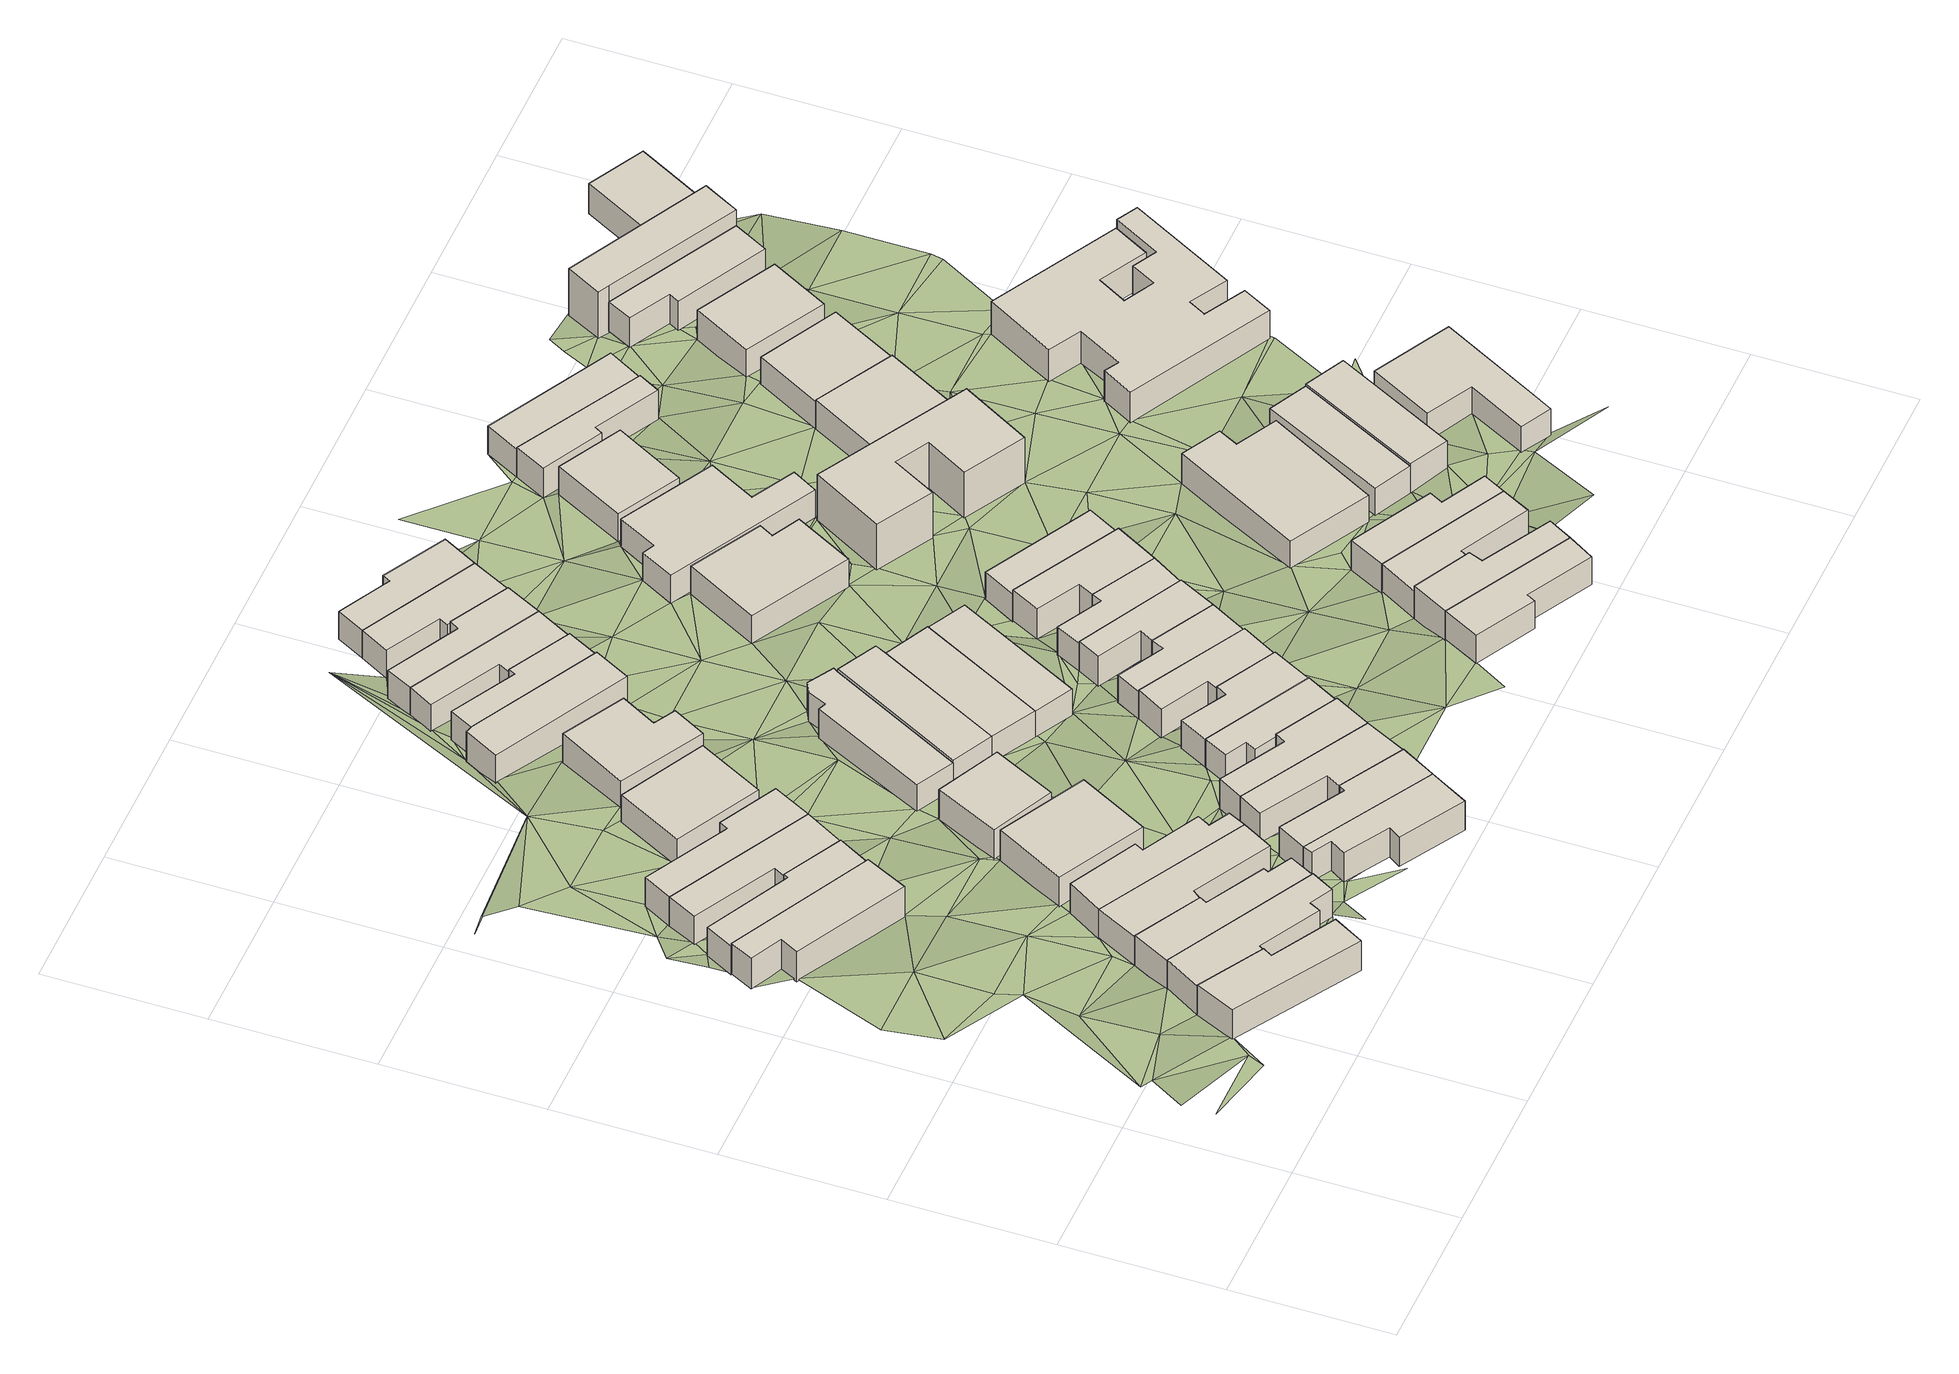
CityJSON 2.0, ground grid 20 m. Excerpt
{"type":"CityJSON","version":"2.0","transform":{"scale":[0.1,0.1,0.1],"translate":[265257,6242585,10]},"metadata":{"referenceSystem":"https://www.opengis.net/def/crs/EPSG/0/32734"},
"CityObjects":{
"building1":{"type":"Building","attributes":{"address":"41 Addison Road Salt River Cape Town","building":"house","building:levels":"1","footprint":{"type":"Polygon"},"plus_code":"C8XXXWXX+XGV","ground_height":15.23,"building_height":4.1,"roof_height":19.33},"geometry":[{"type":"Solid","lod":"1","boundaries":[[[[0,1,2,3,4,5]],[[1,6,7,3,2]],[[6,8,9,7]],[[8,10,11,9]],[[10,12,13,11]],[[12,0,5,4,13]],[[4,3,7,9,11,13]],[[12,10,8,6,1,0]]]]}]},
"building2":{"type":"Building","attributes":{"address":"Addison Road Salt River Cape Town","building":"house","building:levels":"1","footprint":{"type":"Polygon"},"plus_code":"C8XHX7XR+XVW","ground_height":14.12,"building_height":4.1,"roof_height":18.22},"geometry":[{"type":"Solid","lod":"1","boundaries":[[[[14,15,16,17,18,19]],[[15,20,21,17,16]],[[20,22,23,21]],[[22,24,25,23]],[[24,26,27,25]],[[26,14,19,18,27]],[[18,17,21,23,25,27]],[[26,24,22,20,15,14]]]]}]},
"building3":{"type":"Building","attributes":{"address":"39 Addison Road Salt River Cape Town","building":"house","building:levels":"1","footprint":{"type":"Polygon"},"plus_code":"C9X4X4XQ+XRV","ground_height":14.96,"building_height":4.1,"roof_height":19.06},"geometry":[{"type":"Solid","lod":"1","boundaries":[[[[28,0,29,5,30,31]],[[0,12,32,5,29]],[[12,33,34,32]],[[33,35,36,34]],[[35,37,38,36]],[[37,39,40,38]],[[39,41,42,40]],[[41,28,31,30,42]],[[30,5,32,34,36,38,40,42]],[[41,39,37,35,33,12,0,28]]]]}]},
"building4":{"type":"Building","attributes":{"address":"Addison Road Salt River Cape Town","building":"house","building:levels":"1","footprint":{"type":"Polygon"},"plus_code":"C8XMXGXM+XGR","ground_height":13.63,"building_height":4.1,"roof_height":17.73},"geometry":[{"type":"Solid","lod":"1","boundaries":[[[[43,44,19,16]],[[44,45,46,47,19]],[[45,48,49,50,47,46]],[[48,51,52,50,49]],[[51,53,54,52]],[[53,43,16,54]],[[16,19,47,50,52,54]],[[53,51,48,45,44,43]]]]}]},
"building5":{"type":"Building","attributes":{"address":"37 Addison Road Salt River Cape Town","building":"house","building:levels":"1","footprint":{"type":"Polygon"},"plus_code":"C9X6XXX6+X3V","ground_height":14.85,"building_height":4.1,"roof_height":18.95},"geometry":[{"type":"Solid","lod":"1","boundaries":[[[[55,56,57,31,58,59]],[[56,60,61,31,57]],[[60,62,63,61]],[[62,64,65,63]],[[64,66,67,65]],[[66,68,69,67]],[[68,70,71,69]],[[70,55,59,58,71]],[[58,31,61,63,65,67,69,71]],[[70,68,66,64,62,60,56,55]]]]}]},
"building6":{"type":"Building","attributes":{"address":"48 Addison Road Salt River Cape Town","building":"house","building:levels":"1","footprint":{"type":"Polygon"},"plus_code":"C8XPXGX2+XRW","ground_height":13.37,"building_height":4.1,"roof_height":17.47},"geometry":[{"type":"Solid","lod":"1","boundaries":[[[[72,73,74,46]],[[73,75,76,74]],[[75,77,78,76]],[[77,79,80,78]],[[79,81,49,80]],[[81,72,46,49]],[[46,74,76,78,80,49]],[[81,79,77,75,73,72]]]]}]},
"building7":{"type":"Building","attributes":{"address":"35 Addison Road Salt River Cape Town","building":"house","building:levels":"1","footprint":{"type":"Polygon"},"plus_code":"C9X9X8X8+X4R","ground_height":14.6,"building_height":4.1,"roof_height":18.7},"geometry":[{"type":"Solid","lod":"1","boundaries":[[[[82,55,59,83]],[[55,70,84,59]],[[70,85,86,84]],[[85,87,88,86]],[[87,89,90,88]],[[89,82,83,90]],[[83,59,84,86,88,90]],[[89,87,85,70,55,82]]]]}]},
"building8":{"type":"Building","attributes":{"address":"46 Addison Road Salt River Cape Town","building":"house","building:levels":"1","footprint":{"type":"Polygon"},"plus_code":"C8XWXVXW+XXV","ground_height":13.37,"building_height":4.1,"roof_height":17.47},"geometry":[{"type":"Solid","lod":"1","boundaries":[[[[73,91,92,74]],[[91,93,94,92]],[[93,95,96,94]],[[95,97,98,96]],[[97,75,76,98]],[[75,73,74,76]],[[74,92,94,96,98,76]],[[75,97,95,93,91,73]]]]}]},
"building9":{"type":"Building","attributes":{"address":"33 Addison Road Salt River Cape Town","building":"house","building:levels":"1","footprint":{"type":"Polygon"},"plus_code":"C9XGXGXX+XHX","ground_height":14.6,"building_height":4.1,"roof_height":18.7},"geometry":[{"type":"Solid","lod":"1","boundaries":[[[[99,100,101,90]],[[100,102,103,101]],[[102,104,105,103]],[[104,106,107,105]],[[106,108,109,107]],[[108,110,111,109]],[[110,112,83,111]],[[112,99,90,83]],[[90,101,103,105,107,109,111,83]],[[112,110,108,106,104,102,100,99]]]]}]},
"building10":{"type":"Building","attributes":{"address":"31 Addison Road Salt River Cape Town","building":"house","building:levels":"1","footprint":{"type":"Polygon"},"plus_code":"C9XJX4XR+X4X","ground_height":14.17,"building_height":4.1,"roof_height":18.27},"geometry":[{"type":"Solid","lod":"1","boundaries":[[[[113,114,115,116]],[[114,117,118,115]],[[117,119,120,118]],[[119,113,116,120]],[[116,115,118,120]],[[119,117,114,113]]]]}]},
"building11":{"type":"Building","attributes":{"address":"44 Burns Road Salt River Cape Town","building":"house","building:levels":"1","footprint":{"type":"Polygon"},"plus_code":"CCX7X2XQ+XWV","ground_height":14.95,"building_height":4.1,"roof_height":19.05},"geometry":[{"type":"Solid","lod":"1","boundaries":[[[[121,122,123,124]],[[122,125,126,123]],[[125,127,128,126]],[[127,129,130,128]],[[129,131,132,130]],[[131,133,134,132]],[[133,135,136,134]],[[135,121,124,136]],[[124,123,126,128,130,132,134,136]],[[135,133,131,129,127,125,122,121]]]]}]},
"building12":{"type":"Building","attributes":{"address":"44 Addison Road Salt River Cape Town","building":"house","building:levels":"1","footprint":{"type":"Polygon"},"plus_code":"C9X5XRXC+XQR","ground_height":12.77,"building_height":4.1,"roof_height":16.87},"geometry":[{"type":"Solid","lod":"1","boundaries":[[[[137,138,139,140]],[[138,141,142,139]],[[141,143,144,142]],[[143,137,140,144]],[[140,139,142,144]],[[143,141,138,137]]]]}]},
"building13":{"type":"Building","attributes":{"address":"29 Addison Road Salt River Cape Town","building":"house","building:levels":"1","footprint":{"type":"Polygon"},"plus_code":"C9XQX6XF+X7V","ground_height":13.67,"building_height":4.1,"roof_height":17.77},"geometry":[{"type":"Solid","lod":"1","boundaries":[[[[145,146,147,148]],[[146,149,150,147]],[[149,151,152,150]],[[151,145,148,152]],[[148,147,150,152]],[[151,149,146,145]]]]}]},
"building14":{"type":"Building","attributes":{"address":"42 Burns Road Salt River Cape Town","building":"house","building:levels":"1","footprint":{"type":"Polygon"},"plus_code":"CCXCX2XW+X4X","ground_height":14.95,"building_height":4.1,"roof_height":19.05},"geometry":[{"type":"Solid","lod":"1","boundaries":[[[[122,153,154,123]],[[153,155,156,157,154]],[[155,158,159,160,157,156]],[[158,161,162,160,159]],[[161,125,126,162]],[[125,122,123,126]],[[123,154,157,160,162,126]],[[125,161,158,155,153,122]]]]}]},
"building15":{"type":"Building","attributes":{"address":"40 Burns Road Salt River Cape Town","building":"house","building:levels":"1","footprint":{"type":"Polygon"},"plus_code":"CCXFX2XF+XQX","ground_height":14.78,"building_height":4.1,"roof_height":18.88},"geometry":[{"type":"Solid","lod":"1","boundaries":[[[[163,164,165,166]],[[164,167,168,165]],[[167,169,170,168]],[[169,171,172,170]],[[171,173,156,172]],[[173,163,166,156]],[[166,165,168,170,172,156]],[[173,171,169,167,164,163]]]]}]},
"building16":{"type":"Building","attributes":{"address":"42 Addison Road Salt River Cape Town","building":"house","building:levels":"1","footprint":{"type":"Polygon"},"plus_code":"C9XFX4XX+XJW","ground_height":12.63,"building_height":4.1,"roof_height":16.73},"geometry":[{"type":"Solid","lod":"1","boundaries":[[[[174,175,176,177]],[[175,178,179,176]],[[178,180,181,179]],[[180,182,183,181]],[[182,184,185,183]],[[184,174,177,185]],[[177,176,179,181,183,185]],[[184,182,180,178,175,174]]]]}]},
"building17":{"type":"Building","attributes":{"address":"38 Burns Road Salt River Cape Town","building":"house","building:levels":"1","footprint":{"type":"Polygon"},"plus_code":"CCXMXCXJ+X4R","ground_height":14.78,"building_height":4.1,"roof_height":18.88},"geometry":[{"type":"Solid","lod":"1","boundaries":[[[[164,186,187,165]],[[186,188,189,190,187]],[[188,191,192,193,190,189]],[[191,194,195,193,192]],[[194,167,168,195]],[[167,164,165,168]],[[165,187,190,193,195,168]],[[167,194,191,188,186,164]]]]}]},
"building18":{"type":"Building","attributes":{"address":"2 Pope Street Salt River Cape Town","building":"house","building:levels":"1","footprint":{"type":"Polygon"},"plus_code":"CCX2XHX9+XQR","ground_height":12.83,"building_height":4.1,"roof_height":16.93},"geometry":[{"type":"Solid","lod":"1","boundaries":[[[[196,197,198,199]],[[197,200,201,198]],[[200,202,203,201]],[[202,204,205,203]],[[204,206,207,205]],[[206,208,209,207]],[[208,210,211,209]],[[210,196,199,211]],[[199,198,201,203,205,207,209,211]],[[210,208,206,204,202,200,197,196]]]]}]},
"building19":{"type":"Building","attributes":{"address":"40 Addison Road Salt River Cape Town","building":"house","building:levels":"1","footprint":{"type":"Polygon"},"plus_code":"C9XHXGXJ+X8W","ground_height":12.63,"building_height":4.1,"roof_height":16.73},"geometry":[{"type":"Solid","lod":"1","boundaries":[[[[212,213,214,215,216,217]],[[213,218,219,215,214]],[[218,220,221,219]],[[220,222,223,221]],[[222,212,217,216,223]],[[216,215,219,221,223]],[[222,220,218,213,212]]]]}]},
"building20":{"type":"Building","attributes":{"address":"36 Burns Road Salt River Cape Town","building":"house","building:levels":"1","footprint":{"type":"Polygon"},"plus_code":"CCXVX9XH+X7W","ground_height":14.43,"building_height":4.1,"roof_height":18.53},"geometry":[{"type":"Solid","lod":"1","boundaries":[[[[224,225,226,227]],[[225,228,229,230,226]],[[228,231,232,233,230,229]],[[231,234,235,233,232]],[[234,236,237,235]],[[236,238,189,237]],[[238,224,227,189]],[[227,226,230,233,235,237,189]],[[238,236,234,231,228,225,224]]]]}]},
"building21":{"type":"Building","attributes":{"address":"4 Pope Street Salt River Cape Town","building":"house","building:levels":"1","footprint":{"type":"Polygon"},"plus_code":"CCX7X7X2+XXR","ground_height":13.22,"building_height":4.1,"roof_height":17.32},"geometry":[{"type":"Solid","lod":"1","boundaries":[[[[239,240,199,241,242,198]],[[240,243,244,241,199]],[[243,245,246,244]],[[245,247,248,246]],[[247,239,198,242,248]],[[242,241,244,246,248]],[[247,245,243,240,239]]]]}]},
"building22":{"type":"Building","attributes":{"address":"38 Addison Road Salt River Cape Town","building":"house","building:levels":"1","footprint":{"type":"Polygon"},"plus_code":"C9XQXFX2+X2V","ground_height":12.19,"building_height":4.1,"roof_height":16.29},"geometry":[{"type":"Solid","lod":"1","boundaries":[[[[249,250,251,217]],[[250,252,253,254,251]],[[252,255,256,257,254,253]],[[255,258,259,257,256]],[[258,260,214,259]],[[260,249,217,214]],[[217,251,254,257,259,214]],[[260,258,255,252,250,249]]]]}]},
"building23":{"type":"Building","attributes":{"address":"34 Burns Road Salt River Cape Town","building":"house","building:levels":"1","footprint":{"type":"Polygon"},"plus_code":"CCXWXFXW+X6X","ground_height":14.35,"building_height":4.1,"roof_height":18.45},"geometry":[{"type":"Solid","lod":"1","boundaries":[[[[261,262,263,264]],[[262,265,266,267,263]],[[265,268,269,270,267,266]],[[268,271,272,270,269]],[[271,273,229,272]],[[273,261,264,229]],[[264,263,267,270,272,229]],[[273,271,268,265,262,261]]]]}]},
"building24":{"type":"Building","attributes":{"address":"6 Pope Street Salt River Cape Town","building":"house","building:levels":"1","footprint":{"type":"Polygon"},"plus_code":"CCXGXHXW+X3R","ground_height":13.22,"building_height":4.1,"roof_height":17.32},"geometry":[{"type":"Solid","lod":"1","boundaries":[[[[274,275,244,246]],[[275,276,277,278,244]],[[276,279,280,281,278,277]],[[279,274,246,281,280]],[[246,244,278,281]],[[279,276,275,274]]]]}]},
"building25":{"type":"Building","attributes":{"address":"36 Addison Road Salt River Cape Town","building":"house","building:levels":"1","footprint":{"type":"Polygon"},"plus_code":"C9XQXPXM+X4X","ground_height":11.83,"building_height":4.1,"roof_height":15.93},"geometry":[{"type":"Solid","lod":"1","boundaries":[[[[250,282,283,284]],[[282,285,286,283]],[[285,287,288,286]],[[287,289,290,288]],[[289,252,253,290]],[[252,250,284,253]],[[284,283,286,288,290,253]],[[252,289,287,285,282,250]]]]}]},
"building26":{"type":"Building","attributes":{"address":"32 Burns Road Salt River Cape Town","building":"house","building:levels":"1","footprint":{"type":"Polygon"},"plus_code":"CFX2XMXF+XFR","ground_height":14.01,"building_height":4.1,"roof_height":18.11},"geometry":[{"type":"Solid","lod":"1","boundaries":[[[[262,291,292,293]],[[291,294,295,296,292]],[[294,297,298,299,296,295]],[[297,300,301,299,298]],[[300,265,266,301]],[[265,262,293,266]],[[293,292,296,299,301,266]],[[265,300,297,294,291,262]]]]}]},
"building27":{"type":"Building","attributes":{"address":"34 Addison Road Salt River Cape Town","building":"house","building:levels":"1","footprint":{"type":"Polygon"},"plus_code":"CCX2X5X8+XFX","ground_height":11.83,"building_height":4.1,"roof_height":15.93},"geometry":[{"type":"Solid","lod":"1","boundaries":[[[[302,303,304,283]],[[303,305,306,307,304]],[[305,308,309,310,307,306]],[[308,311,312,310,309]],[[311,313,286,312]],[[313,302,283,286]],[[283,304,307,310,312,286]],[[313,311,308,305,303,302]]]]}]},
"building28":{"type":"Building","attributes":{"address":"8 Pope Street Salt River Cape Town","building":"house","building:levels":"1","footprint":{"type":"Polygon"},"plus_code":"CCXQXQX7+XJX","ground_height":13.13,"building_height":4.1,"roof_height":17.23},"geometry":[{"type":"Solid","lod":"1","boundaries":[[[[276,314,315,277]],[[314,316,317,315]],[[316,279,280,317]],[[279,276,277,280]],[[277,315,317,280]],[[279,316,314,276]]]]}]},
"building29":{"type":"Building","attributes":{"address":"30 Burns Road Salt River Cape Town","building":"house","building:levels":"1","footprint":{"type":"Polygon"},"plus_code":"CFX5XJXM+XQX","ground_height":13.68,"building_height":4.1,"roof_height":17.78},"geometry":[{"type":"Solid","lod":"1","boundaries":[[[[318,319,320,321]],[[319,322,323,320]],[[322,324,325,323]],[[324,326,327,325]],[[326,328,295,327]],[[328,318,321,295]],[[321,320,323,325,327,295]],[[328,326,324,322,319,318]]]]}]},
"building30":{"type":"Building","attributes":{"address":"32 Addison Road Salt River Cape Town","building":"house","building:levels":"1","footprint":{"type":"Polygon"},"plus_code":"CCX3XWXQ+X7W","ground_height":11.64,"building_height":4.1,"roof_height":15.74},"geometry":[{"type":"Solid","lod":"1","boundaries":[[[[329,330,331,332]],[[330,333,334,331]],[[333,335,336,334]],[[335,337,338,336]],[[337,339,340,338]],[[339,341,306,340]],[[341,329,332,306]],[[332,331,334,336,338,340,306]],[[341,339,337,335,333,330,329]]]]}]},
"building31":{"type":"Building","attributes":{"address":"Burns Road Salt River Cape Town","building":"house","building:levels":"1","footprint":{"type":"Polygon"},"plus_code":"CFXCXJXX+X7W","ground_height":13.68,"building_height":4.1,"roof_height":17.78},"geometry":[{"type":"Solid","lod":"1","boundaries":[[[[342,343,344,320]],[[343,345,346,347,344]],[[345,348,349,350,347,346]],[[348,351,352,350,349]],[[351,353,323,352]],[[353,342,320,323]],[[320,344,347,350,352,323]],[[353,351,348,345,343,342]]]]}]},
"building32":{"type":"Building","attributes":{"address":"30 Addison Road Salt River Cape Town","building":"house","building:levels":"1","footprint":{"type":"Polygon"},"plus_code":"CCX6XHXJ+XCW","ground_height":11.64,"building_height":4.1,"roof_height":15.74},"geometry":[{"type":"Solid","lod":"1","boundaries":[[[[330,354,355,331]],[[354,356,357,355]],[[356,358,359,357]],[[358,360,361,359]],[[360,333,334,361]],[[333,330,331,334]],[[331,355,357,359,361,334]],[[333,360,358,356,354,330]]]]}]},
"building33":{"type":"Building","attributes":{"address":"Burns Road Salt River Cape Town","building":"house","building:levels":"1","footprint":{"type":"Polygon"},"plus_code":"CFXCXMXM+XVX","ground_height":13.44,"building_height":4.1,"roof_height":17.54},"geometry":[{"type":"Solid","lod":"1","boundaries":[[[[362,363,364,365]],[[363,366,367,364]],[[366,368,369,367]],[[368,370,371,369]],[[370,372,346,371]],[[372,362,365,346]],[[365,364,367,369,371,346]],[[372,370,368,366,363,362]]]]}]},
"building34":{"type":"Building","attributes":{"address":"27 Addison Road Salt River Cape Town","building":"house","building:levels":"1","footprint":{"type":"Polygon"},"plus_code":"CFX2XPXJ+XPV","ground_height":12.27,"building_height":4.1,"roof_height":16.37},"geometry":[{"type":"Solid","lod":"1","boundaries":[[[[373,374,375,376]],[[374,377,378,375]],[[377,379,380,378]],[[379,381,382,380]],[[381,383,384,382]],[[383,373,376,384]],[[376,375,378,380,382,384]],[[383,381,379,377,374,373]]]]}]},
"building35":{"type":"Building","attributes":{"address":"43 Burns Road Salt River Cape Town","building":"house","building:levels":"1","footprint":{"type":"Polygon"},"plus_code":"CGX6XCXP+XRV","ground_height":14.75,"building_height":4.1,"roof_height":18.85},"geometry":[{"type":"Solid","lod":"1","boundaries":[[[[385,386,387,388]],[[386,389,390,387]],[[389,391,392,390]],[[391,393,394,392]],[[393,395,396,394]],[[395,385,388,396]],[[388,387,390,392,394,396]],[[395,393,391,389,386,385]]]]}]},
"building36":{"type":"Building","attributes":{"address":"Burns Road Salt River Cape Town","building":"house","building:levels":"1","footprint":{"type":"Polygon"},"plus_code":"CFXHX5XW+X2V","ground_height":13.44,"building_height":4.1,"roof_height":17.54},"geometry":[{"type":"Solid","lod":"1","boundaries":[[[[397,398,399,364]],[[398,400,401,402,399]],[[400,403,404,405,402,401]],[[403,406,407,405,404]],[[406,408,367,407]],[[408,397,364,367]],[[364,399,402,405,407,367]],[[408,406,403,400,398,397]]]]}]},
"building37":{"type":"Building","attributes":{"address":"41 Burns Road Salt River Cape Town","building":"house","building:levels":"1","footprint":{"type":"Polygon"},"plus_code":"CGXCX8XF+XRX","ground_height":14.75,"building_height":4.1,"roof_height":18.85},"geometry":[{"type":"Solid","lod":"1","boundaries":[[[[409,410,394,396]],[[410,411,412,394]],[[411,413,414,412]],[[413,415,416,417,414]],[[415,418,419,420,417,416]],[[418,409,396,420,419]],[[396,394,412,414,417,420]],[[418,415,413,411,410,409]]]]}]},
"building38":{"type":"Building","attributes":{"address":"22 Burns Road Salt River Cape Town","building":"house","building:levels":"1","footprint":{"type":"Polygon"},"plus_code":"CFXMXXXC+XFV","ground_height":12.69,"building_height":4.1,"roof_height":16.79},"geometry":[{"type":"Solid","lod":"1","boundaries":[[[[421,422,423,424]],[[422,425,426,423]],[[425,427,401,426]],[[427,421,424,401]],[[424,423,426,401]],[[427,425,422,421]]]]}]},
"building39":{"type":"Building","attributes":{"address":"25 Addison Road Salt River Cape Town","building":"house","building:levels":"1","footprint":{"type":"Polygon"},"plus_code":"CFX7XGXV+XGR","ground_height":12.27,"building_height":4.1,"roof_height":16.37},"geometry":[{"type":"Solid","lod":"1","boundaries":[[[[428,429,430,431]],[[429,432,433,430]],[[432,434,435,433]],[[434,436,437,435]],[[436,438,439,437]],[[438,440,441,439]],[[440,442,443,441]],[[442,428,431,443]],[[431,430,433,435,437,439,441,443]],[[442,440,438,436,434,432,429,428]]]]}]},
"building40":{"type":"Building","attributes":{"address":"39 Burns Road Salt River Cape Town","building":"house","building:levels":"1","footprint":{"type":"Polygon"},"plus_code":"CGXFXHXW+X2W","ground_height":14.01,"building_height":4.1,"roof_height":18.11},"geometry":[{"type":"Solid","lod":"1","boundaries":[[[[418,415,416,419]],[[415,444,445,416]],[[444,446,447,445]],[[446,448,449,447]],[[448,450,451,449]],[[450,418,419,451]],[[419,416,445,447,449,451]],[[450,448,446,444,415,418]]]]}]},
"building41":{"type":"Building","attributes":{"address":"37 Burns Road Salt River Cape Town","building":"house","building:levels":"1","footprint":{"type":"Polygon"},"plus_code":"CGXHXMX2+X4W","ground_height":14.01,"building_height":4.1,"roof_height":18.11},"geometry":[{"type":"Solid","lod":"1","boundaries":[[[[452,453,449,451]],[[453,454,455,449]],[[454,456,457,455]],[[456,458,459,457]],[[458,460,461,459]],[[460,452,451,461]],[[451,449,455,457,459,461]],[[460,458,456,454,453,452]]]]}]},
"building42":{"type":"Building","attributes":{"address":"23 Addison Road Salt River Cape Town","building":"house","building:levels":"1","footprint":{"type":"Polygon"},"plus_code":"CFXFXQXM+XGW","ground_height":11.67,"building_height":4.1,"roof_height":15.77},"geometry":[{"type":"Solid","lod":"1","boundaries":[[[[462,463,464,465]],[[463,466,467,464]],[[466,468,469,467]],[[468,462,465,469]],[[465,464,467,469]],[[468,466,463,462]]]]}]},
"building43":{"type":"Building","attributes":{"address":"3 Pope Street Salt River Cape Town","building":"house","building:levels":"2","footprint":{"type":"Polygon"},"plus_code":"CGX9XCXM+XQW","ground_height":12.18,"building_height":6.9,"roof_height":19.08},"geometry":[{"type":"Solid","lod":"1","boundaries":[[[[470,471,472,473]],[[471,474,475,472]],[[474,476,477,475]],[[476,478,479,477]],[[478,480,481,479]],[[480,482,483,481]],[[482,484,485,483]],[[484,470,473,485]],[[473,472,475,477,479,481,483,485]],[[484,482,480,478,476,474,471,470]]]]}]},
"building44":{"type":"Building","attributes":{"address":"12 Pope Street Salt River Cape Town","building":"house","building:levels":"1","footprint":{"type":"Polygon"},"plus_code":"CGXMX7X4+XGR","ground_height":13.19,"building_height":4.1,"roof_height":17.29},"geometry":[{"type":"Solid","lod":"1","boundaries":[[[[486,487,488,489]],[[487,490,491,488]],[[490,492,493,491]],[[492,494,495,493]],[[494,496,497,495]],[[496,486,489,497]],[[489,488,491,493,495,497]],[[496,494,492,490,487,486]]]]}]},
"building45":{"type":"Building","attributes":{"address":"21 Addison Road Salt River Cape Town","building":"house","building:levels":"1","footprint":{"type":"Polygon"},"plus_code":"CFXPXPX5+XXR","ground_height":11.73,"building_height":4.1,"roof_height":15.83},"geometry":[{"type":"Solid","lod":"1","boundaries":[[[[498,499,500,501,502,503]],[[499,504,505,501,500]],[[504,506,507,505]],[[506,508,509,507]],[[508,510,511,509]],[[510,498,503,502,511]],[[502,501,505,507,509,511]],[[510,508,506,504,499,498]]]]}]},
"building46":{"type":"Building","attributes":{"address":"14 Pope Street Salt River Cape Town","building":"house","building:levels":"1","footprint":{"type":"Polygon"},"plus_code":"CHX3XWX8+X7R","ground_height":13.27,"building_height":4.1,"roof_height":17.37},"geometry":[{"type":"Solid","lod":"1","boundaries":[[[[512,513,514,515]],[[513,516,517,514]],[[516,518,519,517]],[[518,512,515,519]],[[515,514,517,519]],[[518,516,513,512]]]]}]},
"building47":{"type":"Building","attributes":{"address":"19 Addison Road Salt River Cape Town","building":"house","building:levels":"1","footprint":{"type":"Polygon"},"plus_code":"CFXWXCX3+X9X","ground_height":11.41,"building_height":4.1,"roof_height":15.51},"geometry":[{"type":"Solid","lod":"1","boundaries":[[[[499,498,503,500]],[[498,520,521,503]],[[520,522,523,521]],[[522,499,500,523]],[[500,503,521,523]],[[522,520,498,499]]]]}]},
"building48":{"type":"Building","attributes":{"address":"Burns Road Salt River Cape Town","building":"house","building:levels":"1","footprint":{"type":"Polygon"},"plus_code":"CGXGX8X8+X9R","ground_height":12.18,"building_height":4.1,"roof_height":16.28},"geometry":[{"type":"Solid","lod":"1","boundaries":[[[[524,525,526,527,528,529]],[[525,530,531,527,526]],[[530,532,533,531]],[[532,524,529,528,533]],[[528,527,531,533]],[[532,530,525,524]]]]}]},
"building49":{"type":"Building","attributes":{"address":"16 Pope Street Salt River Cape Town","building":"house","building:levels":"1","footprint":{"type":"Polygon"},"plus_code":"CHX8XQX5+X4R","ground_height":13.56,"building_height":4.1,"roof_height":17.66},"geometry":[{"type":"Solid","lod":"1","boundaries":[[[[512,518,519,534,535,515]],[[518,536,537,534,519]],[[536,538,539,537]],[[538,512,515,535,539]],[[535,534,537,539]],[[538,536,518,512]]]]}]},
"building50":{"type":"Building","attributes":{"address":"Burns Road Salt River Cape Town","building":"house","building:levels":"1","footprint":{"type":"Polygon"},"plus_code":"CGXPXWX7+XPV","ground_height":11.89,"building_height":4.1,"roof_height":15.99},"geometry":[{"type":"Solid","lod":"1","boundaries":[[[[524,540,541,529]],[[540,542,543,541]],[[542,525,526,543]],[[525,524,529,526]],[[529,541,543,526]],[[525,542,540,524]]]]}]},
"building51":{"type":"Building","attributes":{"address":"18 Pope Street Salt River Cape Town","building":"house","building:levels":"1","footprint":{"type":"Polygon"},"plus_code":"CHXQXXX6+X8R","ground_height":13.41,"building_height":4.1,"roof_height":17.51},"geometry":[{"type":"Solid","lod":"1","boundaries":[[[[544,545,546,547]],[[545,548,549,546]],[[548,550,551,549]],[[550,552,553,551]],[[552,554,555,553]],[[554,556,557,555]],[[556,544,547,557]],[[547,546,549,551,553,555,557]],[[556,554,552,550,548,545,544]]]]}]},
"building52":{"type":"Building","attributes":{"address":"14A Burns Road Salt River Cape Town","building":"house","building:levels":"1","footprint":{"type":"Polygon"},"plus_code":"CGXXXQX2+XHW","ground_height":11.89,"building_height":4.1,"roof_height":15.99},"geometry":[{"type":"Solid","lod":"1","boundaries":[[[[558,559,560,561]],[[559,562,563,560]],[[562,564,565,563]],[[564,558,561,565]],[[561,560,563,565]],[[564,562,559,558]]]]}]},
"building53":{"type":"Building","attributes":{"address":"33A Burns Road Salt River Cape Town","building":"house","building:levels":"1","footprint":{"type":"Polygon"},"plus_code":"CHXHX9X3+X7X","ground_height":12.6,"building_height":4.1,"roof_height":16.7},"geometry":[{"type":"Solid","lod":"1","boundaries":[[[[566,567,568,569]],[[567,570,571,568]],[[570,572,573,571]],[[572,574,575,573]],[[574,576,577,575]],[[576,578,579,577]],[[578,580,581,579]],[[580,582,583,581]],[[582,584,585,583]],[[584,586,587,585]],[[586,588,589,587]],[[588,590,591,589]],[[590,592,593,591]],[[592,594,595,593]],[[594,596,597,595]],[[596,598,599,597]],[[598,600,601,599]],[[600,602,603,601]],[[602,604,605,603]],[[604,566,569,605]],[[569,568,571,573,575,577,579,581,583,585,587,589,591,593,595,597,599,601,603,605]],[[604,602,600,598,596,594,592,590,588,586,584,582,580,578,576,574,572,570,567,566]]]]}]},
"building54":{"type":"Building","attributes":{"address":"14 Burns Road Salt River Cape Town","building":"house","building:levels":"1","footprint":{"type":"Polygon"},"plus_code":"CHX4XGXW+X9X","ground_height":11.46,"building_height":4.1,"roof_height":15.56},"geometry":[{"type":"Solid","lod":"1","boundaries":[[[[606,607,608,609]],[[607,610,611,608]],[[610,612,613,611]],[[612,614,615,613]],[[614,616,617,615]],[[616,606,609,617]],[[609,608,611,613,615,617]],[[616,614,612,610,607,606]]]]}]},
"building55":{"type":"Building","attributes":{"address":"12 Burns Road Salt River Cape Town","building":"house","building:levels":"2","footprint":{"type":"Polygon"},"plus_code":"CHX6X7XX+X3W","ground_height":11.06,"building_height":6.9,"roof_height":17.96},"geometry":[{"type":"Solid","lod":"1","boundaries":[[[[618,619,620,621,622,609]],[[619,623,624,621,620]],[[623,625,626,624]],[[625,627,628,626]],[[627,618,609,622,628]],[[622,621,624,626,628]],[[627,625,623,619,618]]]]}]},
"building56":{"type":"Building","attributes":{"address":"10 Burns Road Salt River Cape Town","building":"house","building:levels":"1","footprint":{"type":"Polygon"},"plus_code":"CHXMX8XG+X3X","ground_height":11.06,"building_height":4.1,"roof_height":15.16},"geometry":[{"type":"Solid","lod":"1","boundaries":[[[[629,630,631,632]],[[630,633,634,631]],[[633,635,636,634]],[[635,629,632,636]],[[632,631,634,636]],[[635,633,630,629]]]]}]},
"terrain1":{"type":"TINRelief","geometry":[{"type":"CompositeSurface","lod":"1","boundaries":[[[637,638,639]],[[639,640,641]],[[642,637,643]],[[637,639,644]],[[639,641,644]],[[643,637,644]],[[643,645,642]],[[645,646,642]],[[0,643,644]],[[647,648,649]],[[650,648,646]],[[645,643,651]],[[643,0,651]],[[649,648,650]],[[652,647,649]],[[653,652,654]],[[655,646,645]],[[55,645,651]],[[656,657,658]],[[55,655,645]],[[659,650,646]],[[656,660,657]],[[659,649,650]],[[656,661,660]],[[652,649,662]],[[659,646,655]],[[660,661,663]],[[664,665,666]],[[656,667,661]],[[664,668,665]],[[655,55,82]],[[663,661,669]],[[664,666,670]],[[649,659,671]],[[82,659,655]],[[51,667,656]],[[649,671,662]],[[663,669,672]],[[661,667,673]],[[674,675,663]],[[659,82,110]],[[674,663,672]],[[670,676,664]],[[667,51,48]],[[659,677,671]],[[673,667,48]],[[664,676,678]],[[659,110,677]],[[679,680,681]],[[682,683,684]],[[685,682,684]],[[679,681,675]],[[676,686,687]],[[672,688,674]],[[689,662,671]],[[676,687,690]],[[691,677,110]],[[677,119,671]],[[662,689,14]],[[675,674,679]],[[692,685,684]],[[672,693,688]],[[684,694,695]],[[690,687,696]],[[671,119,689]],[[695,690,697]],[[690,696,697]],[[696,687,698]],[[674,688,699]],[[684,695,692]],[[677,691,700]],[[687,701,698]],[[695,697,702]],[[14,703,704]],[[705,688,693]],[[692,695,702]],[[697,696,706]],[[689,703,14]],[[700,691,707]],[[679,674,699]],[[698,708,696]],[[709,689,119]],[[702,710,692]],[[703,73,704]],[[711,692,710]],[[688,705,712]],[[692,711,713]],[[688,714,699]],[[700,707,715]],[[715,707,716]],[[689,709,151]],[[709,119,717]],[[718,711,710]],[[713,711,718]],[[703,689,151]],[[716,719,720]],[[73,703,721]],[[713,718,720]],[[705,91,712]],[[699,722,679]],[[722,699,714]],[[73,721,91]],[[723,700,715]],[[724,720,718]],[[725,718,710]],[[119,723,717]],[[715,716,726]],[[727,721,703]],[[726,716,720]],[[151,727,703]],[[725,710,728]],[[720,724,726]],[[137,722,714]],[[729,679,722]],[[730,718,725]],[[731,732,679]],[[733,727,151]],[[729,731,679]],[[712,91,734]],[[715,726,735]],[[91,721,734]],[[717,723,736]],[[723,715,737]],[[734,721,727]],[[151,736,733]],[[722,137,738]],[[737,715,735]],[[726,739,735]],[[740,137,712]],[[739,726,741]],[[734,740,712]],[[741,726,742]],[[733,736,743]],[[723,744,736]],[[745,734,727]],[[732,746,747]],[[679,732,748]],[[749,735,739]],[[750,739,741]],[[744,723,737]],[[751,153,122]],[[738,137,740]],[[222,731,729]],[[735,749,737]],[[752,732,747]],[[188,741,742]],[[736,744,743]],[[738,740,182]],[[737,749,753]],[[153,751,164]],[[734,745,740]],[[754,182,174]],[[744,755,743]],[[729,174,222]],[[753,756,737]],[[732,752,748]],[[740,757,182]],[[289,752,747]],[[174,182,757]],[[204,740,745]],[[758,744,737]],[[737,756,759]],[[204,745,760]],[[747,255,252]],[[740,204,202]],[[757,222,174]],[[755,744,758]],[[761,164,751]],[[756,753,762]],[[763,748,752]],[[759,758,737]],[[289,747,252]],[[762,753,764]],[[757,740,765]],[[766,748,763]],[[202,765,740]],[[164,761,186]],[[767,756,762]],[[758,759,768]],[[757,769,222]],[[748,766,770]],[[202,771,765]],[[766,308,770]],[[772,758,768]],[[225,186,773]],[[769,757,765]],[[186,761,773]],[[222,769,212]],[[247,771,239]],[[774,758,772]],[[765,771,247]],[[775,758,774]],[[308,776,770]],[[772,768,322]],[[262,225,773]],[[770,776,777]],[[322,768,778]],[[779,774,772]],[[780,212,781]],[[247,245,279]],[[769,781,212]],[[776,308,305]],[[761,782,783]],[[765,381,769]],[[773,784,262]],[[775,774,779]],[[785,772,322]],[[758,775,786]],[[787,765,247]],[[761,788,773]],[[279,789,247]],[[780,781,282]],[[291,262,784]],[[761,783,788]],[[765,787,381]],[[247,789,787]],[[790,784,773]],[[791,282,781]],[[789,279,786]],[[769,792,781]],[[793,769,381]],[[775,403,786]],[[282,791,794]],[[790,773,788]],[[775,795,403]],[[796,291,784]],[[775,797,795]],[[769,793,792]],[[400,786,403]],[[781,798,791]],[[784,790,796]],[[291,796,319]],[[799,381,787]],[[789,786,800]],[[789,799,787]],[[795,801,403]],[[781,792,798]],[[802,786,400]],[[790,788,418]],[[794,791,803]],[[789,800,799]],[[800,786,802]],[[794,803,804]],[[343,319,805]],[[805,319,796]],[[803,791,798]],[[790,418,450]],[[450,796,790]],[[793,806,792]],[[343,805,363]],[[807,808,804]],[[809,799,800]],[[810,798,811]],[[804,803,807]],[[812,805,796]],[[450,460,796]],[[810,803,798]],[[813,799,809]],[[814,808,807]],[[815,363,805]],[[800,802,816]],[[813,817,799]],[[796,460,812]],[[792,806,428]],[[815,818,363]],[[809,800,819]],[[803,810,462]],[[820,817,806]],[[422,821,802]],[[822,823,824]],[[816,802,821]],[[809,474,813]],[[819,800,816]],[[460,825,812]],[[805,826,815]],[[817,813,474]],[[803,504,807]],[[822,827,444]],[[826,805,812]],[[828,803,462]],[[817,428,806]],[[810,829,462]],[[826,818,815]],[[827,822,824]],[[474,428,817]],[[830,825,460]],[[825,830,812]],[[504,803,828]],[[807,831,832]],[[826,422,818]],[[816,833,819]],[[810,434,829]],[[807,504,831]],[[830,460,834]],[[835,827,824]],[[422,836,821]],[[824,837,835]],[[838,819,833]],[[816,821,839]],[[429,434,840]],[[812,492,826]],[[827,835,448]],[[448,835,837]],[[474,841,428]],[[429,428,842]],[[422,826,836]],[[833,816,839]],[[834,843,844]],[[833,845,838]],[[846,830,834]],[[821,836,839]],[[831,504,499]],[[842,434,429]],[[828,847,504]],[[844,843,848]],[[841,842,428]],[[434,849,829]],[[837,850,448]],[[834,851,846]],[[844,851,834]],[[434,842,849]],[[826,492,836]],[[499,522,831]],[[829,849,852]],[[847,828,852]],[[853,830,846]],[[474,471,841]],[[844,848,854]],[[851,844,854]],[[848,448,855]],[[847,852,856]],[[448,850,855]],[[841,857,842]],[[858,852,849]],[[849,842,857]],[[856,852,858]],[[839,836,859]],[[492,859,836]],[[848,860,854]],[[490,861,492]],[[853,846,862]],[[863,841,471]],[[849,864,858]],[[863,865,841]],[[858,864,856]],[[848,866,860]],[[866,848,855]],[[490,487,853]],[[861,859,492]],[[867,849,857]],[[861,490,862]],[[868,471,839]],[[864,849,867]],[[868,839,859]],[[865,863,471]],[[853,862,490]],[[869,854,860]],[[854,869,870]],[[522,871,872]],[[859,861,873]],[[855,874,866]],[[860,866,875]],[[862,876,861]],[[875,869,860]],[[865,471,877]],[[538,854,870]],[[878,879,872]],[[861,876,873]],[[880,864,881]],[[882,867,857]],[[867,881,864]],[[877,471,868]],[[859,873,883]],[[884,874,855]],[[870,869,545]],[[883,868,859]],[[871,878,872]],[[512,876,862]],[[881,871,880]],[[524,865,877]],[[867,885,881]],[[867,882,885]],[[545,538,870]],[[883,886,868]],[[878,887,888]],[[886,877,868]],[[887,878,871]],[[538,876,512]],[[889,871,881]],[[871,889,887]],[[885,559,881]],[[890,883,891]],[[873,876,892]],[[886,883,890]],[[893,885,882]],[[894,524,877]],[[559,889,881]],[[538,545,895]],[[896,897,887]],[[596,877,886]],[[887,889,896]],[[898,876,538]],[[897,896,899]],[[540,893,882]],[[596,894,877]],[[896,889,607]],[[559,900,889]],[[901,540,524]],[[892,876,898]],[[902,899,896]],[[889,900,903]],[[901,524,894]],[[559,904,900]],[[901,893,540]],[[559,905,904]],[[894,596,906]],[[904,616,900]],[[894,906,901]],[[893,901,907]],[[893,907,905]],[[905,616,904]],[[908,906,596]],[[909,901,906]],[[905,907,616]],[[910,907,901]],[[902,619,911]],[[901,909,910]],[[912,616,907]],[[912,907,910]],[[606,616,913]],[[914,911,619]],[[913,616,912]],[[619,606,913]],[[914,619,913]]]}]}
},
"vertices":[
[158,173,48],[135,123,48],[135,123,91],[135,123,93],[158,173,93],[158,173,91],[289,30,48],[289,30,93],[311,69,48],[311,69,93],[232,114,48],[232,114,93],[239,126,48],[239,126,93],
[226,587,36],[47,679,36],[47,679,77],[47,679,82],[226,587,82],[226,587,77],[32,650,36],[32,650,82],[72,630,36],[72,630,82],[60,607,36],[60,607,82],[200,534,36],[200,534,82],
[186,219,48],[158,173,89],[186,219,91],[186,219,89],[239,126,91],[243,132,48],[243,132,91],[320,91,48],[320,91,91],[327,105,48],[327,105,91],[356,90,48],[356,90,91],[372,119,48],[372,119,91],
[47,679,34],[226,587,34],[249,628,34],[249,628,75],[249,628,77],[175,667,34],[175,667,75],[175,667,77],[172,661,34],[172,661,77],[66,715,34],[66,715,77],
[211,267,44],[186,219,44],[186,219,87],[211,267,89],[211,267,87],[372,119,44],[372,119,89],[389,151,44],[389,151,89],[359,167,44],[359,167,89],[362,173,44],[362,173,89],[289,213,44],[289,213,89],[294,222,44],[294,222,89],
[249,628,30],[277,677,30],[277,677,75],[98,772,30],[98,772,75],[79,735,30],[79,735,75],[182,680,30],[182,680,75],[175,667,30],
[238,320,44],[238,320,87],[294,222,87],[303,233,44],[303,233,87],[400,180,44],[400,180,87],[422,219,44],[422,219,87],
[302,725,30],[302,725,75],[229,763,30],[229,763,75],[223,752,30],[223,752,75],[118,808,30],[118,808,75],
[422,219,42],[433,241,42],[433,241,87],[407,255,42],[407,255,87],[416,271,42],[416,271,87],[344,309,42],[344,309,87],[350,320,42],[350,320,87],[265,364,42],[265,364,87],[238,320,42],
[274,380,37],[382,323,37],[382,323,83],[274,380,83],[429,411,37],[429,411,83],[321,468,37],[321,468,83],
[541,5,46],[569,54,46],[569,54,90],[541,5,90],[409,145,46],[409,145,90],[404,133,46],[404,133,90],[428,119,46],[428,119,90],[416,100,46],[416,100,90],[471,67,46],[471,67,90],[461,52,46],[461,52,90],
[343,827,28],[237,882,28],[237,882,69],[343,827,69],[193,799,28],[193,799,69],[299,744,28],[299,744,69],
[324,476,33],[402,439,33],[402,439,78],[324,476,78],[441,518,33],[441,518,78],[362,556,33],[362,556,78],
[594,98,46],[594,98,90],[515,143,46],[515,143,89],[515,143,90],[509,135,46],[509,135,89],[509,135,90],[429,181,46],[429,181,90],
[594,98,44],[620,150,44],[620,150,89],[594,98,89],[460,239,44],[460,239,89],[442,209,44],[442,209,89],[525,161,44],[525,161,89],[515,143,44],
[384,936,22],[307,978,22],[307,978,67],[384,936,67],[259,891,22],[259,891,67],[363,834,22],[363,834,67],[386,876,22],[386,876,67],[359,891,22],[359,891,67],
[645,196,44],[645,196,89],[567,238,44],[567,238,85],[567,238,89],[559,225,44],[559,225,85],[559,225,89],[478,270,44],[478,270,89],
[416,560,25],[506,731,25],[506,731,69],[416,560,69],[510,737,25],[510,737,69],[478,756,25],[478,756,69],[464,749,25],[464,749,69],[453,725,25],[453,725,69],[443,729,25],[443,729,69],[369,585,25],[369,585,69],
[442,990,22],[283,1075,22],[283,1075,63],[283,1075,67],[442,990,67],[442,990,63],[272,1078,22],[272,1078,67],[248,1034,22],[248,1034,67],[418,945,22],[418,945,67],
[645,196,40],[668,238,40],[668,238,85],[645,196,85],[536,309,40],[536,309,84],[536,309,85],[520,279,40],[520,279,84],[520,279,85],[547,265,40],[547,265,85],[540,252,40],[540,252,85],[567,238,40],
[506,731,28],[416,560,28],[416,560,73],[506,731,73],[467,534,28],[467,534,73],[549,691,28],[549,691,73],[556,705,28],[556,705,73],
[442,990,18],[463,1030,18],[463,1030,63],[385,1072,18],[385,1072,59],[385,1072,63],[381,1063,18],[381,1063,59],[381,1063,63],[300,1107,18],[300,1107,63],[283,1075,18],
[668,238,38],[694,288,38],[694,288,84],[668,238,84],[619,328,38],[619,328,81],[619,328,84],[611,314,38],[611,314,81],[611,314,84],[555,345,38],[555,345,84],[536,309,38],
[549,691,27],[467,534,27],[522,504,27],[522,504,72],[522,504,73],[605,663,27],[605,663,72],[605,663,73],
[488,1076,18],[488,1076,59],[463,1030,59],[323,1164,18],[323,1164,59],[305,1133,18],[305,1133,59],[393,1086,18],[393,1086,59],
[720,334,38],[720,334,81],[694,288,81],[586,407,38],[586,407,78],[586,407,81],[566,373,38],[566,373,78],[566,373,81],[626,341,38],[626,341,81],
[488,1076,16],[511,1121,16],[511,1121,59],[437,1161,16],[437,1161,57],[437,1161,59],[430,1149,16],[430,1149,57],[430,1149,59],[340,1197,16],[340,1197,59],[323,1164,16],
[570,479,27],[570,479,72],[653,638,27],[653,638,72],
[720,334,37],[746,381,37],[746,381,78],[720,334,78],[668,423,37],[668,423,78],[661,407,37],[661,407,78],[603,438,37],[603,438,78],[586,407,37],
[511,1121,15],[536,1170,15],[536,1170,57],[511,1121,57],[391,1247,15],[391,1247,57],[371,1211,15],[371,1211,57],[439,1174,15],[439,1174,57],[433,1163,15],[433,1163,57],[437,1161,15],
[746,381,32],[770,428,32],[770,428,78],[638,497,32],[638,497,75],[638,497,78],[623,469,32],[623,469,75],[623,469,78],[678,440,32],[678,440,78],[668,423,32],
[560,1214,15],[560,1214,57],[481,1257,15],[481,1257,57],[476,1247,15],[476,1247,57],[410,1282,15],[410,1282,57],
[770,428,30],[795,469,30],[795,469,75],[770,428,75],[716,512,30],[716,512,75],[710,499,30],[710,499,75],[654,529,30],[654,529,75],[638,497,30],
[723,860,22],[688,878,22],[688,878,64],[723,860,64],[698,896,22],[698,896,64],[610,944,22],[610,944,64],[560,853,22],[560,853,64],[683,786,22],[683,786,64],
[793,89,47],[868,49,47],[868,49,89],[793,89,89],[874,60,47],[874,60,89],[956,16,47],[956,16,89],[976,49,47],[976,49,89],[817,135,47],[817,135,89],
[795,469,29],[825,523,29],[825,523,75],[691,596,29],[691,596,68],[691,596,75],[673,560,29],[673,560,68],[673,560,75],[726,531,29],[726,531,75],[716,512,29],
[817,135,40],[976,49,40],[993,79,40],[993,79,89],[907,126,40],[907,126,89],[914,144,40],[914,144,81],[914,144,89],[842,181,40],[842,181,81],[842,181,89],
[825,523,27],[848,565,27],[848,565,68],[825,523,68],[714,637,27],[714,637,68],[691,596,27],
[773,860,22],[791,892,22],[791,892,64],[773,860,64],[737,921,22],[737,921,64],[769,980,22],[769,980,64],[653,1043,22],[653,1043,64],[626,994,22],[626,994,64],[611,1001,22],[611,1001,64],[588,959,22],[588,959,64],
[921,156,40],[921,156,81],[1008,111,40],[1008,111,81],[1027,147,40],[1027,147,81],[870,230,40],[870,230,81],
[870,230,36],[1027,147,36],[1042,175,36],[1042,175,81],[986,204,36],[986,204,81],[995,221,36],[995,221,81],[893,275,36],[893,275,81],
[665,1051,16],[743,1009,16],[743,1009,58],[665,1051,58],[791,1097,16],[791,1097,58],[712,1139,16],[712,1139,58],
[907,665,22],[957,753,22],[957,753,91],[907,665,91],[770,857,22],[770,857,91],[719,767,22],[719,767,91],[789,728,22],[789,728,91],[820,784,22],[820,784,91],[862,761,22],[862,761,91],[831,707,22],[831,707,91],
[1050,424,28],[999,451,28],[999,451,73],[1050,424,73],[1012,476,28],[1012,476,73],[963,502,28],[963,502,73],[875,340,28],[875,340,73],[975,286,28],[975,286,73],
[880,1108,13],[724,1193,13],[724,1193,55],[724,1193,58],[880,1108,58],[880,1108,55],[703,1154,13],[703,1154,58],[779,1114,13],[779,1114,58],[785,1124,13],[785,1124,58],[865,1081,13],[865,1081,58],
[1112,413,31],[1064,437,31],[1064,437,74],[1112,413,74],[987,283,31],[987,283,74],[1034,260,31],[1034,260,74],
[905,1152,13],[905,1152,55],[747,1236,13],[747,1236,55],
[1005,859,19],[908,912,19],[908,912,60],[908,912,63],[1005,859,63],[1005,859,60],[861,827,19],[861,827,63],[959,774,19],[959,774,63],
[1034,260,77],[1112,413,77],[1083,235,31],[1083,235,77],[1162,388,31],[1162,388,77],
[1050,943,19],[1050,943,60],[953,994,19],[953,994,60],
[1256,300,31],[1160,351,31],[1160,351,75],[1256,300,75],[1118,272,31],[1118,272,75],[1175,242,31],[1175,242,75],[1135,168,31],[1135,168,75],[1174,148,31],[1174,148,75],[1192,181,31],[1192,181,75],
[1097,1033,15],[998,1086,15],[998,1086,60],[1097,1033,60],[958,1013,15],[958,1013,60],[1057,959,15],[1057,959,60],
[1040,592,18],[1217,496,18],[1217,496,67],[1040,592,67],[1237,533,18],[1237,533,67],[1186,561,18],[1186,561,67],[1198,583,18],[1198,583,67],[1245,557,18],[1245,557,67],[1318,691,18],[1318,691,67],[1292,705,18],[1292,705,67],[1259,646,18],[1259,646,67],[1229,662,18],[1229,662,67],[1212,631,18],[1212,631,67],[1174,651,18],[1174,651,67],[1195,688,18],[1195,688,67],[1254,656,18],[1254,656,67],[1279,701,18],[1279,701,67],[1120,787,18],[1120,787,67],[1071,700,18],[1071,700,67],[1111,678,18],[1111,678,67],[1080,621,18],[1080,621,67],[1062,631,18],[1062,631,67],
[1143,1096,12],[979,1183,12],[979,1183,56],[1143,1096,56],[963,1152,12],[963,1152,56],[1014,1125,12],[1014,1125,56],[1007,1112,12],[1007,1112,56],[1120,1053,12],[1120,1053,56],
[1143,1096,9],[1167,1141,9],[1167,1141,56],[1167,1141,80],[1143,1096,80],[989,1234,9],[989,1234,80],[965,1190,9],[965,1190,80],[979,1183,9],[979,1183,80],
[1221,1236,7],[1151,1273,7],[1151,1273,52],[1221,1236,52],[1105,1188,7],[1105,1188,52],[1175,1151,7],[1175,1151,52],
[42,181,49],[13,136,52],[114,95,52],[14,95,52],[105,74,52],[27,189,49],[114,200,48],[135,123,52],[114,295,44],[124,365,43],[14,490,44],[23,419,46],[114,490,44],[114,395,43],[186,219,50],[60,607,42],[32,650,37],[72,630,41],[215,295,44],[66,715,36],[46,705,37],[47,679,37],[215,395,41],[44,754,36],[79,735,36],[200,534,38],[74,777,34],[320,91,53],[239,126,52],[232,114,52],[114,695,36],[243,132,52],[98,772,34],[311,69,53],[215,490,38],[118,808,34],[182,680,34],[114,895,34],[63,936,36],[356,90,53],[274,380,42],[327,105,53],[206,981,30],[4,965,36],[32,968,36],[294,222,48],[289,213,48],[362,173,48],[303,233,48],[362,53,53],[383,87,49],[193,799,31],[315,490,37],[372,119,49],[350,320,46],[400,180,48],[223,752,31],[359,167,48],[389,151,48],[416,100,49],[404,133,49],[415,95,49],[215,895,30],[382,323,45],[458,41,49],[409,145,49],[315,595,33],[249,628,36],[229,763,31],[428,119,49],[344,309,46],[471,67,49],[324,476,37],[429,181,48],[415,200,48],[299,744,30],[422,219,48],[237,882,30],[415,295,45],[416,271,45],[402,439,42],[442,209,48],[407,255,45],[433,241,48],[315,695,30],[259,891,30],[429,411,42],[460,239,48],[515,143,49],[478,270,45],[369,585,32],[509,135,49],[307,978,26],[525,161,48],[248,1034,30],[272,1078,23],[416,560,32],[415,695,28],[515,295,45],[441,518,37],[515,395,41],[363,834,28],[520,279,45],[415,795,25],[540,252,45],[559,225,48],[467,534,37],[515,490,37],[443,729,28],[283,1075,23],[300,1107,23],[356,1272,16],[536,309,45],[547,265,45],[615,95,46],[305,1133,23],[555,345,45],[359,891,26],[522,504,37],[566,373,40],[415,895,22],[570,479,36],[586,407,40],[453,725,28],[715,95,47],[619,328,43],[323,1164,20],[611,314,43],[515,795,25],[340,1197,20],[626,341,43],[603,438,40],[515,895,22],[371,1211,16],[510,737,28],[623,469,36],[715,200,40],[615,490,36],[654,529,36],[433,1163,16],[439,1174,16],[661,407,40],[638,497,36],[463,1030,22],[515,1000,22],[768,46,48],[793,89,48],[715,295,39],[678,440,37],[653,638,31],[615,795,25],[817,135,48],[615,695,27],[815,200,40],[515,1095,18],[588,959,23],[610,944,23],[511,1121,18],[716,512,34],[815,295,35],[710,499,34],[611,1001,23],[683,786,25],[715,695,26],[726,531,34],[714,637,29],[615,1095,16],[536,1170,16],[815,395,32],[698,896,23],[615,1195,13],[560,1214,16],[719,767,25],[653,1043,23],[626,994,23],[875,340,36],[715,795,25],[558,1233,16],[815,490,30],[815,695,25],[723,860,23],[825,523,30],[789,728,25],[688,878,23],[815,595,27],[914,144,48],[907,126,48],[993,79,47],[915,295,36],[915,490,28],[1008,111,47],[712,1139,17],[743,1009,23],[975,286,36],[715,1195,13],[615,1290,12],[831,707,25],[995,221,40],[1016,95,47],[915,595,25],[1017,93,47],[820,784,24],[907,665,23],[737,921,23],[861,827,24],[815,895,22],[986,204,40],[1016,200,40],[862,761,24],[987,283,36],[779,1114,17],[1042,175,40],[815,1000,22],[1092,66,45],[1034,260,36],[791,1097,17],[1050,424,33],[1083,235,40],[1138,153,40],[785,1124,17],[908,912,22],[815,1095,17],[1016,595,24],[1116,200,40],[1016,490,28],[1064,437,33],[915,795,22],[865,1081,17],[959,774,22],[1135,168,40],[915,1000,22],[1016,695,21],[1118,272,36],[1116,295,36],[905,1152,14],[836,1205,14],[1040,592,24],[1174,148,38],[1175,242,38],[1116,490,27],[1016,795,19],[884,1188,14],[840,1212,14],[880,1108,17],[915,1095,16],[953,994,22],[1062,631,24],[1232,103,42],[958,1013,22],[1071,700,22],[914,1184,14],[889,1197,14],[963,1152,14],[1111,678,22],[1080,621,26],[1217,496,28],[1057,959,19],[1116,795,18],[1216,395,29],[965,1190,14],[929,1216,14],[1216,490,28],[941,1238,14],[1007,1112,15],[1116,895,16],[989,1234,12],[1014,1125,15],[1016,1095,15],[1097,1033,16],[1161,787,18],[1116,1000,16],[1244,741,23],[1213,879,17],[1216,895,17],[1105,1188,11],[1216,1000,17],[1216,1095,9],[1175,1151,8]
]}
